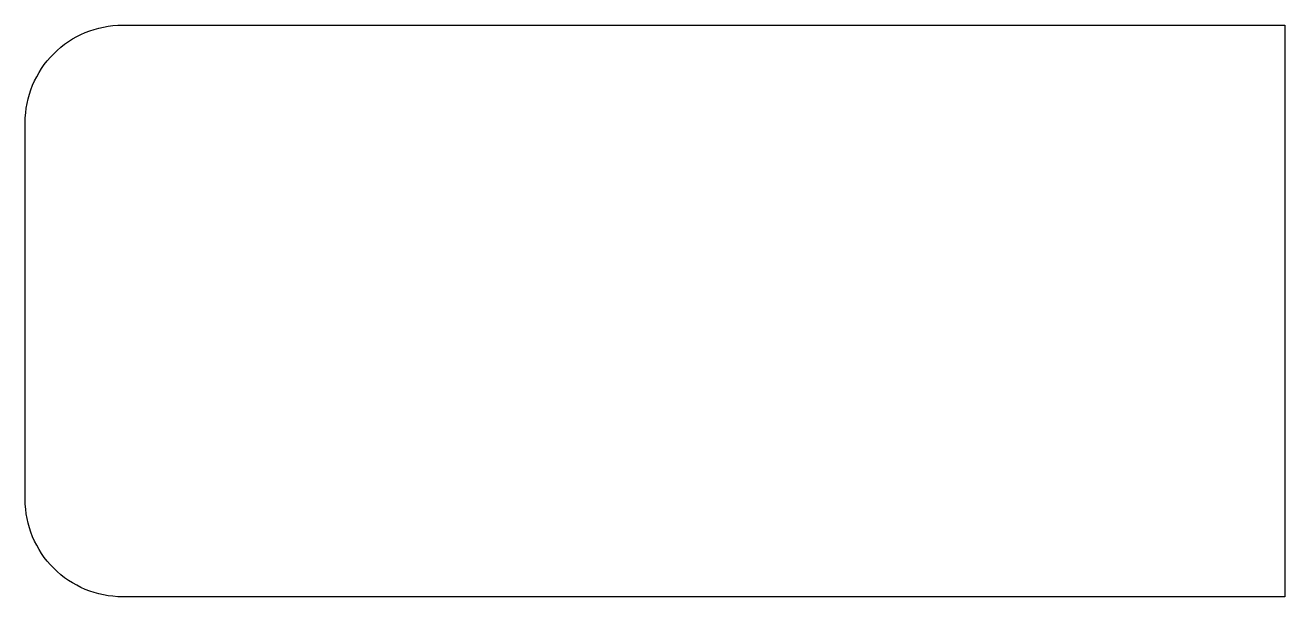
# Model space of a CAD drawing. Header units: millimetres. Extents: x 71.2 to 111.3, y 174.3 to 192.5.
import ezdxf

# ---------------------------------------------------------------- set-up
doc = ezdxf.new("R2010")
doc.units = ezdxf.units.MM

msp = doc.modelspace()

# ---------------------------------------------------------------- linework, layer by layer
msp.add_lwpolyline([(74.339, 192.46), (111.339, 192.46), (111.339, 174.26), (74.339, 174.26, -0.414214), (71.239, 177.36), (71.239, 189.36, -0.414214)], format="xyb", close=True)

doc.saveas('drawing.dxf')
